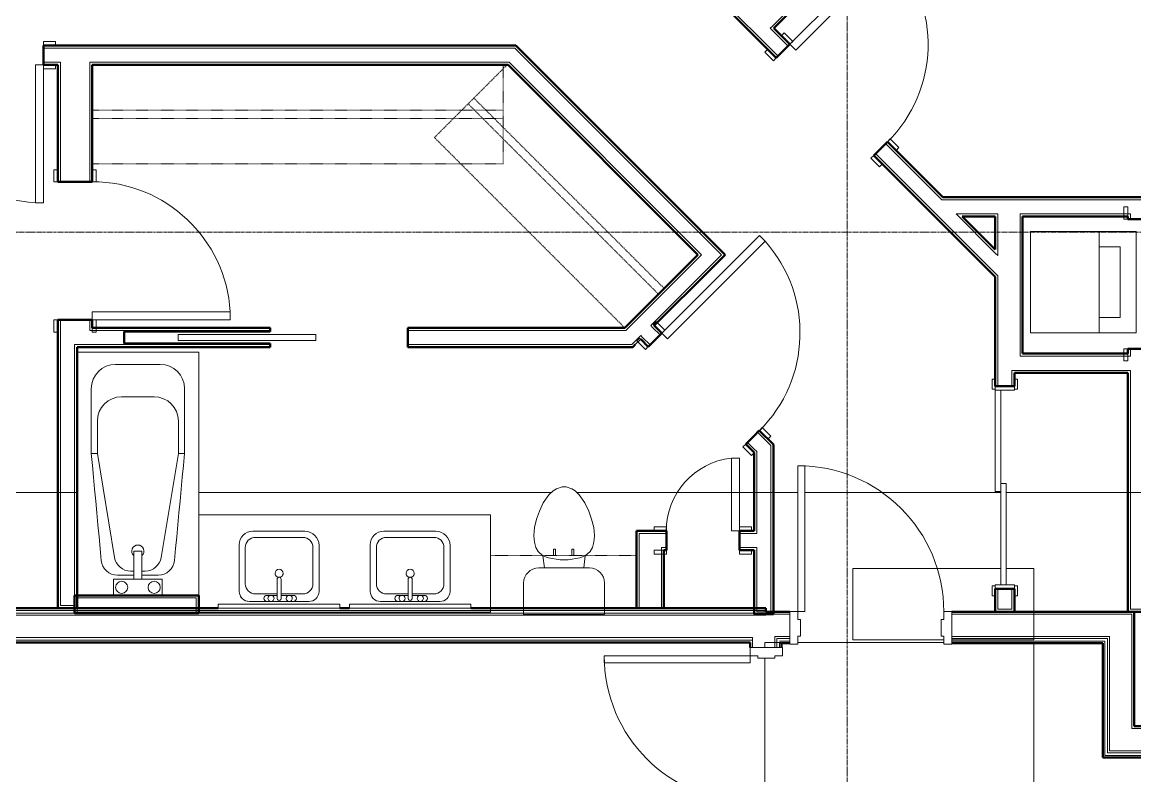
# Model space of a CAD drawing. Header units: inches. Extents: x -4218 to -1830, y 9767 to 12426.
# Drawn here: x -3684.8 to -3410.4, y 11713.1 to 11898.9 of the extents above; entities that cross this region are included whole.
import ezdxf

# ---------------------------------------------------------------- set-up
doc = ezdxf.new("R2010")
doc.units = ezdxf.units.IN
doc.header["$MEASUREMENT"] = 0
doc.linetypes.add('Dash', pattern=[0.25, 0.125, -0.125])
doc.linetypes.add('Grid Line 1_2_', pattern=[0.875, 0.5, -0.125, 0.125, -0.125])
for name, color, linetype, lineweight in [('0-1', 7, 'Continuous', 5), ('0-2', 252, 'Continuous', 9), ('0-3', 10, 'Continuous', 9), ('A-DOOR-1', 10, 'Continuous', 9), ('A-DOOR-2', 50, 'Continuous', 20), ('A-DOOR-FRAM-1', 50, 'Continuous', 20), ('A-FLOR-2', 252, 'Continuous', 9), ('A-FLOR-3', 10, 'Continuous', 9), ('A-FLOR-4', 192, 'Continuous', 9), ('A-WALL-1', 7, 'Continuous', 50), ('A-WALL-2', 250, 'Continuous', 13), ('I-WALL-1', 7, 'Continuous', 50), ('P-SANR-FIXT-1', 10, 'Continuous', 9), ('P-SANR-FIXT-2', 253, 'Continuous', 9), ('P-SANR-FIXT-3', 252, 'Continuous', 9), ('Q-CASE-1', 253, 'Continuous', 9), ('Q-CASE-2', 252, 'Continuous', 9), ('Q-CASE-3', 10, 'Continuous', 9), ('Q-CASE-4', 10, 'Dash', 9), ('Q-CASE-5', 254, 'Continuous', 9), ('Q-CASE-HDLN-1', 10, 'Dash', 9), ('S-GRID-1', 1, 'Grid Line 1_2_', 9)]:
    doc.layers.add(name, color=color, linetype=linetype, lineweight=lineweight)

# ---------------------------------------------------------------- blocks, each defined once
blk = doc.blocks.new('SWING - SINGLE - FLUSH - 2-10 x 6-8 - PASSAGE-3199422-BACKGROUND - 2ND FLOOR')
at = {"layer": 'A-DOOR-1'}
blk.add_arc((17, 4.25), 34.07, 93.3657, 180, dxfattribs=at)
at = {"layer": 'A-DOOR-2'}
for p, q in [((15, 4.25), (15, 38.26)), ((17, 38.26), (15, 38.26)), ((17, 4.25), (17, 38.26)), ((17, 4.25), (15, 4.25))]:
    blk.add_line(p, q, dxfattribs=at)
at = {"layer": 'A-DOOR-FRAM-1'}
for p, q in [((-17, 5.25), (-20, 5.25)), ((-20, 5.25), (-20, 4.25)), ((-20, 4.25), (-17, 4.25)), ((-17, 4.25), (-17, 5.25)), ((20, 5.25), (17, 5.25)), ((17, 5.25), (17, 4.25)), ((17, 4.25), (20, 4.25)), ((20, 4.25), (20, 5.25)), ((-17, -4.25), (-20, -4.25)), ((-20, -4.25), (-20, -5.25)), ((-20, -5.25), (-17, -5.25)), ((-17, -5.25), (-17, -4.25)), ((20, -4.25), (17, -4.25)), ((17, -4.25), (17, -5.25)), ((17, -5.25), (20, -5.25)), ((20, -5.25), (20, -4.25))]:
    blk.add_line(p, q, dxfattribs=at)
blk = doc.blocks.new('POCKET - FLUSH - 2-10 x 6-8-2882530-BACKGROUND - 2ND FLOOR')
at = {"layer": 'A-DOOR-2'}
for p, q in [((-39.67, -0.75), (-39.67, 0.75)), ((-39.67, 0.75), (-5.67, 0.75)), ((-5.67, 0.75), (-5.67, -0.75)), ((-5.67, -0.75), (-39.67, -0.75))]:
    blk.add_line(p, q, dxfattribs=at)
blk = doc.blocks.new('OD_CW_Closet - OD_CW_Closet-3110467-BACKGROUND - 2ND FLOOR')
at = {"layer": 'Q-CASE-HDLN-1'}
for p, q in [((0.74, -24), (0.74, 1.51)), ((0.74, 1.51), (67.13, 1.51)), ((67.13, 1.51), (67.13, -24)), ((0.74, -10.24), (67.13, -10.24)), ((0.74, -12.24), (67.13, -12.24)), ((67.13, -24), (0.74, -24))]:
    blk.add_line(p, q, dxfattribs=at)
blk = doc.blocks.new('OD_CW_Closet - OD_CW_Closet-3109491-BACKGROUND - 2ND FLOOR')
at = {"layer": 'Q-CASE-HDLN-1'}
for p, q in [((0.74, -24), (0.74, 0.45)), ((0.74, 0.45), (102.1, 0.45)), ((102.1, 0.45), (102.1, -24)), ((0.74, -10.78), (102.1, -10.78)), ((0.74, -12.78), (102.1, -12.78)), ((102.1, -24), (0.74, -24))]:
    blk.add_line(p, q, dxfattribs=at)
blk = doc.blocks.new('Stacked Washer and Dryer - 26_x25_ - Private-1372850-BACKGROUND - 2ND FLOOR')
at = {"layer": 'P-SANR-FIXT-1'}
for p, q in [((0, 12.5), (26, 12.5)), ((0, 12.5), (0, -12.5)), ((16.90625, -12.5), (16.90625, 12.5)), ((26, 12.5), (26, -12.5)), ((22.09375, 8.75), (16.90625, 8.75)), ((22.09375, -8.75), (22.09375, 8.75)), ((16.90625, -8.75), (22.09375, -8.75)), ((26, -12.5), (0, -12.5))]:
    blk.add_line(p, q, dxfattribs=at)
blk = doc.blocks.new('SWING - SINGLE - FLUSH - 2-10 x 6-8 - PRIVACY-3199405-BACKGROUND - 2ND FLOOR')
at = {"layer": 'A-DOOR-1'}
blk.add_arc((17, -2.38), 34.07, 180, 266.6343, dxfattribs=at)
at = {"layer": 'A-DOOR-2'}
for p, q in [((15, -2.38), (15, -36.38)), ((17, -2.38), (15, -2.38)), ((17, -2.38), (17, -36.38)), ((17, -36.38), (15, -36.38))]:
    blk.add_line(p, q, dxfattribs=at)
at = {"layer": 'A-DOOR-FRAM-1'}
for p, q in [((-20, 2.37), (-20, 3.37)), ((-20, 3.37), (-17, 3.37)), ((-17, 3.37), (-17, 2.37)), ((17, 2.37), (17, 3.37)), ((17, 3.37), (20, 3.37)), ((20, 3.37), (20, 2.37)), ((-17, 2.37), (-20, 2.37)), ((20, 2.37), (17, 2.37)), ((-20, -2.38), (-17, -2.38)), ((-20, -3.38), (-20, -2.38)), ((-17, -2.38), (-17, -3.38)), ((17, -2.38), (20, -2.38)), ((17, -3.38), (17, -2.38)), ((20, -2.38), (20, -3.38)), ((-17, -3.38), (-20, -3.38)), ((20, -3.38), (17, -3.38))]:
    blk.add_line(p, q, dxfattribs=at)
blk = doc.blocks.new('SLIDING - FLUSH - 4-0 x 6-8-3203583-BACKGROUND - 2ND FLOOR')
at = {"layer": 'A-DOOR-1'}
for p, q in [((-26.75, 3.25), (-24.25, 3.25)), ((-26.75, 2.5), (-26.75, 3.25)), ((-24.25, 3.25), (-24.25, 2.5)), ((24.25, 3.25), (26.75, 3.25)), ((24.25, 2.5), (24.25, 3.25)), ((26.75, 3.25), (26.75, 2.5)), ((-24.25, 2.5), (-26.75, 2.5)), ((26.75, 2.5), (24.25, 2.5)), ((-26.75, -2.25), (-24.25, -2.25)), ((-26.75, -3), (-26.75, -2.25)), ((-24.25, -2.25), (-24.25, -3)), ((24.25, -2.25), (26.75, -2.25)), ((24.25, -3), (24.25, -2.25)), ((26.75, -2.25), (26.75, -3)), ((-24.25, -3), (-26.75, -3)), ((26.75, -3), (24.25, -3))]:
    blk.add_line(p, q, dxfattribs=at)
at = {"layer": 'A-DOOR-2'}
for p, q in [((-1, -0.88), (-1, 0.5)), ((-1, 0.5), (24, 0.5)), ((24, 0.5), (24, -0.88)), ((-24, -2.25), (-24, -0.88)), ((-24, -0.88), (1, -0.88)), ((1, -2.25), (-24, -2.25)), ((24, -0.88), (-1, -0.88)), ((1, -0.88), (1, -2.25))]:
    blk.add_line(p, q, dxfattribs=at)
at = {"layer": 'A-DOOR-FRAM-1'}
for p, q in [((-25, -2.25), (-25, 2.5)), ((-25, 2.5), (-24, 2.5)), ((-24, 2.5), (-24, -2.25)), ((24, 2.5), (25, 2.5)), ((24, -2.25), (24, 2.5)), ((25, 2.5), (25, -2.25)), ((-24, -2.25), (-25, -2.25)), ((25, -2.25), (24, -2.25))]:
    blk.add_line(p, q, dxfattribs=at)
blk = doc.blocks.new('SWING - SINGLE - FLUSH - 2-8 x 6-8 - PASSAGE-3199418-BACKGROUND - 2ND FLOOR')
at = {"layer": 'A-DOOR-1'}
blk.add_arc((16, -2.38), 32.07, 180, 266.4241, dxfattribs=at)
at = {"layer": 'A-DOOR-2'}
for p, q in [((14, -2.38), (14, -34.38)), ((16, -2.38), (14, -2.38)), ((16, -2.38), (16, -34.38)), ((16, -34.38), (14, -34.38))]:
    blk.add_line(p, q, dxfattribs=at)
at = {"layer": 'A-DOOR-FRAM-1'}
for p, q in [((-19, 2.37), (-19, 3.37)), ((-19, 3.37), (-16, 3.37)), ((-16, 3.37), (-16, 2.37)), ((16, 2.37), (16, 3.37)), ((16, 3.37), (19, 3.37)), ((19, 3.37), (19, 2.37)), ((-16, 2.37), (-19, 2.37)), ((19, 2.37), (16, 2.37)), ((-19, -2.38), (-16, -2.38)), ((-19, -3.38), (-19, -2.38)), ((-16, -2.38), (-16, -3.38)), ((16, -2.38), (19, -2.38)), ((16, -3.38), (16, -2.38)), ((19, -2.38), (19, -3.38)), ((-16, -3.38), (-19, -3.38)), ((19, -3.38), (16, -3.38))]:
    blk.add_line(p, q, dxfattribs=at)
blk = doc.blocks.new('Bath Tub - Maestro - 60_x30_-V2-BACKGROUND - 2ND FLOOR')
at = {"layer": 'P-SANR-FIXT-1'}
for p, q in [((60, -30), (60, 0)), ((35, -5), (9.35, -9.26)), ((35, -3.5), (51, -3.5)), ((35, -5), (35, -3.5)), ((43, -5), (35, -5)), ((4, -9), (0, -9)), ((4, -14), (4, -9)), ((5, -14), (5, -9.96)), ((57, -9.5), (57, -20.5)), ((6, -13.2), (6, -14)), ((49, -19), (49, -11)), ((4, -16), (4, -14)), ((4, -14), (10.94, -14)), ((4, -21), (4, -16)), ((10.94, -16), (4, -16)), ((5, -20.04), (5, -16)), ((6, -16), (6, -16.8)), ((10.94, -16), (10.94, -14)), ((0, -21), (4, -21)), ((9.35, -20.74), (35, -25)), ((35, -25), (35, -26.5)), ((35, -25), (43, -25)), ((51, -26.5), (35, -26.5)), ((19.88, -30), (60, -30))]:
    blk.add_line(p, q, dxfattribs=at)
at = {"layer": 'P-SANR-FIXT-1', "flags": 128}
for points in [[(8.63, -5.97), (11.56, -5.7), (14.49, -5.42), (17.42, -5.15), (20.35, -4.87), (23.28, -4.6), (26.21, -4.32), (29.14, -4.05), (32.07, -3.77), (35, -3.5)], [(35, -26.5), (32.07, -26.23), (29.14, -25.95), (26.21, -25.68), (23.28, -25.4), (20.35, -25.13), (17.42, -24.85), (14.49, -24.58), (11.56, -24.3), (8.63, -24.03)]]:
    blk.add_lwpolyline(points, dxfattribs=at)
at = {"layer": 'P-SANR-FIXT-1'}
for centre, radius, start, end in [((43, -11), 6, 360, 90), ((51, -9.5), 6, 0, 90), ((9, -9.96), 4, 95.3558, 180), ((2, -11), 1.5, 0, 180), ((10, -13.2), 4, 99.4223, 180), ((2, -11), 1.5, 180, 360), ((10.94, -15), 1.5, 0, 137.9289), ((10.94, -15), 1.5, 222.0711, 360), ((2, -19), 1.5, 0, 180), ((2, -19), 1.5, 180, 360), ((10, -16.8), 4, 180, 260.5777), ((43, -19), 6, 270, 0), ((9, -20.04), 4, 180, 264.6442), ((51, -20.5), 6, 270, 0)]:
    blk.add_arc(centre, radius, start, end, dxfattribs=at)
at = {"layer": 'P-SANR-FIXT-2'}
blk.add_line((0, -9), (0, -21), dxfattribs=at)
at = {"layer": 'P-SANR-FIXT-3'}
for p, q in [((60, 0), (0, 0)), ((0, 0), (0, -9)), ((0, -9), (0, -21)), ((0, -21), (0, -30))]:
    blk.add_line(p, q, dxfattribs=at)
blk = doc.blocks.new('Toilet-Domestic-3D - Toilet-Domestic-3D-V146-BACKGROUND - 2ND FLOOR')
at = {"layer": 'P-SANR-FIXT-1'}
for p, q in [((-9.98, 11.75), (-9.98, 17.93)), ((9.98, 17.93), (9.98, 11.75)), ((6.25, 8.02), (-6.25, 8.02)), ((-4.86, 8.02), (-5.21, 5)), ((-3.84, 5.5), (-5.21, 5)), ((-1, 6), (-3.84, 5.5)), ((1, 6), (-1, 6)), ((3.84, 5.5), (1, 6)), ((5.21, 5), (3.84, 5.5)), ((4.86, 8.02), (5.21, 5)), ((-6.97, 3), (-7.24, 2)), ((-6.4, 4), (-6.97, 3)), ((-5.21, 5), (-6.4, 4)), ((6.4, 4), (5.21, 5)), ((6.97, 3), (6.4, 4)), ((7.24, 2), (6.97, 3)), ((-7.41, 1), (-7.5, 0)), ((-7.24, 2), (-7.41, 1)), ((7.41, 1), (7.24, 2)), ((7.5, 0), (7.41, 1)), ((-7.5, 0), (-7.33, -1.99)), ((-7.33, -1.99), (-6.79, -4)), ((6.79, -4), (7.33, -1.99)), ((7.33, -1.99), (7.5, 0)), ((-6.79, -4), (-6.06, -6)), ((6.06, -6), (6.79, -4)), ((-6.06, -6), (-5.13, -8)), ((-5.13, -8), (-3.74, -10)), ((3.74, -10), (5.13, -8)), ((5.13, -8), (6.06, -6)), ((-3.74, -10), (-2.74, -11)), ((2.74, -11), (3.74, -10)), ((-2.74, -11), (-1.87, -11.5)), ((-1.87, -11.5), (-0.5, -12)), ((-0.5, -12), (0.5, -12)), ((0.5, -12), (1.87, -11.5)), ((1.87, -11.5), (2.74, -11))]:
    blk.add_line(p, q, dxfattribs=at)
for centre, start, end in [((-6.25, 11.75), 180, 270), ((6.25, 11.75), 270, 360)]:
    blk.add_arc(centre, 3.73, start, end, dxfattribs=at)
at = {"layer": 'P-SANR-FIXT-3'}
for p, q in [((-9.98, 19.48), (9.98, 19.48)), ((-9.98, 17.93), (-9.98, 19.45)), ((9.98, 19.47), (9.98, 17.93))]:
    blk.add_line(p, q, dxfattribs=at)
blk = doc.blocks.new('Bath Vanity - Bath Vanity 72_-V147-BACKGROUND - 2ND FLOOR')
at = {"layer": 'Q-CASE-1'}
blk.add_line((36.74, -1), (36.74, 0), dxfattribs=at)
at = {"layer": 'Q-CASE-2'}
for p, q in [((36.74, 0), (-35.26, 0)), ((-35.26, 0), (-35.26, -1)), ((36.74, -4.12), (36.74, -1))]:
    blk.add_line(p, q, dxfattribs=at)
at = {"layer": 'Q-CASE-3'}
for p, q in [((-35.26, -1), (-35.26, -24)), ((36.74, -24), (36.74, -4.12)), ((-35.26, -24), (36.74, -24))]:
    blk.add_line(p, q, dxfattribs=at)
blk = doc.blocks.new('M_Sink Vanity-Square - 500 x 440mm-1352614-BACKGROUND - 2ND FLOOR')
at = {"layer": 'P-SANR-FIXT-1'}
for p, q in [((7.96, 7.09), (-6.72, 7.09)), ((7.96, 7.09), (-6.72, 7.09)), ((3.62, 7.09), (-2.88, 7.09)), ((-2.88, 5.59), (0.12, 5.59)), ((0.12, 6.33), (0.12, 1.59)), ((1.12, 6.33), (1.12, 1.59)), ((1.12, 5.59), (3.62, 5.59)), ((-9.22, 4.59), (-9.22, -6.73)), ((-9.22, 4.59), (-9.22, -6.73)), ((0.12, 5.22), (-5.22, 5.22)), ((6.46, 5.22), (1.12, 5.22)), ((10.46, -6.91), (10.46, 4.59)), ((10.46, -6.91), (10.46, 4.59)), ((-7.72, 2.72), (-7.72, -6.23)), ((8.96, -6.23), (8.96, 2.72)), ((-5.72, -10.23), (7.14, -10.23)), ((-5.72, -10.23), (7.14, -10.23)), ((-5.22, -8.73), (6.46, -8.73))]:
    blk.add_line(p, q, dxfattribs=at)
for centre, radius, start, end in [((-6.72, 4.59), 2.5, 90, 180), ((-6.72, 4.59), 2.5, 90, 180), ((-2.88, 6.34), 0.75, 90, 270), ((-1.88, 6.34), 0.75, 360, 180), ((-1.88, 6.34), 0.75, 180, 0), ((0.62, 6.33), 0.5, 360, 180), ((2.62, 6.34), 0.75, 360, 180), ((2.62, 6.34), 0.75, 180, 360), ((3.62, 6.34), 0.75, 270, 90), ((7.96, 4.59), 2.5, 0, 90), ((7.96, 4.59), 2.5, 360, 90), ((-5.22, 2.72), 2.5, 90, 180), ((6.46, 2.72), 2.5, 0, 90), ((0.62, 0.13), 1, 360, 180), ((0.62, 0.13), 1, 180, 0), ((0.62, 1.59), 0.5, 180, 0), ((-5.72, -6.73), 3.5, 180, 270), ((-5.72, -6.73), 3.5, 180, 270), ((-5.22, -6.23), 2.5, 180, 270), ((6.46, -6.23), 2.5, 270, 0), ((7.14, -6.91), 3.32, 270, 360), ((7.14, -6.91), 3.32, 270, 0)]:
    blk.add_arc(centre, radius, start, end, dxfattribs=at)
blk = doc.blocks.new('300 Series Wall Hung Cabinet_326 - 36_-2909952-BACKGROUND - 2ND FLOOR')
at = {"layer": 'Q-CASE-3'}
for p, q in [((-2.5, -13.19), (-2.01, -13.19)), ((-2.5, -13.19), (-2.5, -14.69)), ((-2.01, -14.69), (-2.01, -13.19)), ((2, -13.19), (2.49, -13.19)), ((2, -13.19), (2, -14.69)), ((2.49, -14.69), (2.49, -13.19)), ((-2.5, -14.69), (-2.01, -14.69)), ((2, -14.69), (2.49, -14.69))]:
    blk.add_line(p, q, dxfattribs=at)
at = {"layer": 'Q-CASE-4'}
for p, q in [((18, -0.19), (-18, -0.19)), ((-18, -0.19), (-18, -13.19)), ((18, -13.19), (18, -0.19)), ((-18, -13.19), (18, -13.19))]:
    blk.add_line(p, q, dxfattribs=at)
blk = doc.blocks.new('BATHROOM MIRROR - BATHROOM MIRROR 30_-3124767-BACKGROUND - 2ND FLOOR')
at = {"layer": 'Q-CASE-3'}
for p, q in [((15.74, 24), (-14.26, 24)), ((-14.26, 23), (-14.26, 24)), ((-14.26, 23), (15.74, 23)), ((15.74, 24), (15.74, 23))]:
    blk.add_line(p, q, dxfattribs=at)
at = {"layer": 'Q-CASE-5'}
blk.add_line((12.74, 24), (-11.26, 24), dxfattribs=at)
blk = doc.blocks.new('SWING - SINGLE - FLUSH - 1-6 X 6-8 PASSAGE-3199417-BACKGROUND - 2ND FLOOR')
at = {"layer": 'A-DOOR-1'}
blk.add_arc((9, 2.37), 18.07, 96.3558, 180, dxfattribs=at)
at = {"layer": 'A-DOOR-2'}
for p, q in [((7, 2.37), (7, 20.33)), ((9, 20.33), (7, 20.33)), ((9, 2.37), (9, 20.33)), ((9, 2.37), (7, 2.37))]:
    blk.add_line(p, q, dxfattribs=at)
at = {"layer": 'A-DOOR-FRAM-1'}
for p, q in [((-9, 3.37), (-12, 3.37)), ((-12, 3.37), (-12, 2.37)), ((-9, 2.37), (-9, 3.37)), ((12, 3.37), (9, 3.37)), ((9, 3.37), (9, 2.37)), ((12, 2.37), (12, 3.37)), ((-12, 2.37), (-9, 2.37)), ((9, 2.37), (12, 2.37)), ((-9, -2.38), (-12, -2.38)), ((-12, -2.38), (-12, -3.38)), ((-9, -3.38), (-9, -2.38)), ((12, -2.38), (9, -2.38)), ((9, -2.38), (9, -3.38)), ((12, -3.38), (12, -2.38)), ((-12, -3.38), (-9, -3.38)), ((9, -3.38), (12, -3.38))]:
    blk.add_line(p, q, dxfattribs=at)
blk = doc.blocks.new('CTR - 1st Phase - Unit Layouts_rvt-1-BACKGROUND - 2ND FLOOR')
at = {"layer": 'A-WALL-1'}
for p, q in [((-3499.45, 11897.48), (-3485.29, 11911.64)), ((-3518.75, 11910.07), (-3498.83, 11890.15)), ((-3495.47, 11893.5), (-3499.45, 11897.48)), ((-3676.05, 11893.19), (-3679.58, 11893.19)), ((-3679.58, 11893.19), (-3679.58, 11888.44)), ((-3569.75, 11893.19), (-3667.55, 11893.19)), ((-3563.92, 11893.19), (-3569.75, 11893.19)), ((-3563.04, 11893.19), (-3563.92, 11893.19)), ((-3511.45, 11841.6), (-3563.04, 11893.19)), ((-3498.83, 11890.15), (-3495.47, 11893.5)), ((-3679.58, 11888.44), (-3676.05, 11888.44)), ((-3667.55, 11888.44), (-3565, 11888.44)), ((-3565, 11888.44), (-3518.17, 11841.6)), ((-3471.43, 11869.46), (-3474.79, 11866.1)), ((-3457.75, 11855.79), (-3471.43, 11869.46)), ((-3474.79, 11866.1), (-3444.85, 11836.17)), ((-3403.72, 11855.79), (-3457.75, 11855.79)), ((-3453, 11851.04), (-3444.85, 11851.04)), ((-3444.85, 11842.88), (-3453, 11851.04)), ((-3444.85, 11851.04), (-3444.85, 11842.88)), ((-3438.1, 11851.04), (-3412.1, 11851.04)), ((-3438.1, 11817.2), (-3438.1, 11851.04)), ((-3412.1, 11851.04), (-3412.1, 11850.41)), ((-3412.1, 11850.41), (-3407.35, 11850.41)), ((-3518.17, 11841.6), (-3536.21, 11823.56)), ((-3514.81, 11838.24), (-3511.89, 11841.16)), ((-3511.89, 11841.16), (-3511.45, 11841.6)), ((-3528.92, 11824.14), (-3514.81, 11838.24)), ((-3444.85, 11836.17), (-3444.85, 11817.2)), ((-3527.06, 11822.28), (-3528.92, 11824.14)), ((-3676.05, 11821.19), (-3676.05, 11754.44)), ((-3623.7, 11823.56), (-3667.55, 11823.56)), ((-3659.7, 11819.69), (-3659.7, 11822.69)), ((-3659.7, 11822.69), (-3623.7, 11822.69)), ((-3623.7, 11822.69), (-3623.7, 11823.56)), ((-3536.21, 11823.56), (-3589.7, 11823.56)), ((-3589.7, 11823.56), (-3589.7, 11818.81)), ((-3530.42, 11818.92), (-3527.06, 11822.28)), ((-3671.3, 11754.44), (-3671.3, 11818.81)), ((-3671.3, 11818.81), (-3623.7, 11818.81)), ((-3623.7, 11819.69), (-3659.7, 11819.69)), ((-3623.7, 11818.81), (-3623.7, 11819.69)), ((-3589.7, 11818.81), (-3534.24, 11818.81)), ((-3534.24, 11818.81), (-3533.61, 11819.44)), ((-3532.28, 11820.78), (-3530.42, 11818.92)), ((-3412.1, 11818.41), (-3412.1, 11817.2)), ((-3407.35, 11818.41), (-3412.1, 11818.41)), ((-3444.85, 11817.2), (-3444.85, 11813.08)), ((-3412.1, 11817.2), (-3438.1, 11817.2)), ((-3444.85, 11813.08), (-3444.85, 11812.45)), ((-3444.85, 11812.45), (-3444.85, 11809.19)), ((-3440.1, 11812.45), (-3412.1, 11812.45)), ((-3440.1, 11809.19), (-3440.1, 11812.45)), ((-3412.1, 11812.45), (-3412.1, 11753.56)), ((-3444.85, 11809.19), (-3440.1, 11809.19)), ((-3504.3, 11796.96), (-3506.38, 11794.88)), ((-3503.02, 11798.24), (-3504.3, 11796.96)), ((-3499.55, 11794.77), (-3503.02, 11798.24)), ((-3506.38, 11794.88), (-3504.3, 11792.8)), ((-3499.55, 11752.94), (-3499.55, 11794.77)), ((-3504.3, 11792.8), (-3504.3, 11773.47)), ((-3532.67, 11773.47), (-3533.3, 11773.47)), ((-3533.3, 11773.47), (-3533.3, 11754.44)), ((-3526.55, 11773.47), (-3532.67, 11773.47)), ((-3525.92, 11773.47), (-3526.55, 11773.47)), ((-3525.92, 11768.72), (-3525.92, 11773.47)), ((-3504.3, 11773.47), (-3507.92, 11773.47)), ((-3507.92, 11773.47), (-3507.92, 11768.72)), ((-3526.55, 11754.44), (-3526.55, 11768.72)), ((-3526.55, 11768.72), (-3525.92, 11768.72)), ((-3507.92, 11768.72), (-3504.3, 11768.72)), ((-3504.3, 11768.72), (-3504.3, 11752.94)), ((-3444.85, 11759.19), (-3444.85, 11753.56)), ((-3440.1, 11759.19), (-3444.85, 11759.19)), ((-3440.1, 11753.56), (-3440.1, 11759.19)), ((-3641.3, 11757.56), (-3671.92, 11757.56)), ((-3671.92, 11757.56), (-3671.92, 11756.94)), ((-3671.92, 11756.94), (-3671.92, 11753.44)), ((-3641.3, 11756.94), (-3641.3, 11757.56)), ((-3641.3, 11753.44), (-3641.3, 11756.94)), ((-3676.05, 11754.44), (-3675.42, 11754.44)), ((-3675.42, 11754.44), (-3671.92, 11754.44)), ((-3671.92, 11754.44), (-3671.3, 11754.44)), ((-3671.92, 11753.44), (-3671.92, 11753.19)), ((-3671.92, 11753.19), (-3641.3, 11753.19)), ((-3641.3, 11753.19), (-3641.3, 11753.44)), ((-3533.3, 11754.44), (-3526.55, 11754.44)), ((-3504.3, 11752.94), (-3503.67, 11752.94)), ((-3503.67, 11752.94), (-3500.17, 11752.94)), ((-3500.17, 11752.94), (-3499.55, 11752.94)), ((-3444.85, 11753.56), (-3444.22, 11753.56)), ((-3444.22, 11753.56), (-3440.72, 11753.56)), ((-3440.72, 11753.56), (-3440.1, 11753.56)), ((-3412.1, 11753.56), (-3411.47, 11753.56)), ((-3411.47, 11753.56), (-3407.97, 11753.56))]:
    blk.add_line(p, q, dxfattribs=at)
at = {"layer": 'A-WALL-2'}
for p, q in [((-3499.89, 11897.92), (-3485.29, 11912.52)), ((-3498.39, 11890.59), (-3518.75, 11910.95)), ((-3499.89, 11897.92), (-3500.33, 11897.48)), ((-3495.91, 11893.06), (-3500.33, 11897.48)), ((-3679.58, 11892.56), (-3676.05, 11892.56)), ((-3676.05, 11892.56), (-3675.42, 11892.56)), ((-3675.42, 11892.56), (-3668.17, 11892.56)), ((-3668.17, 11892.56), (-3667.55, 11892.56)), ((-3569.13, 11892.56), (-3667.55, 11892.56)), ((-3569.13, 11892.56), (-3568.24, 11892.56)), ((-3568.24, 11892.56), (-3563.29, 11892.56)), ((-3563.29, 11892.56), (-3512.33, 11841.6)), ((-3679.58, 11889.06), (-3676.05, 11889.06)), ((-3676.05, 11889.06), (-3675.42, 11889.06)), ((-3675.42, 11889.06), (-3675.42, 11859.54)), ((-3668.17, 11889.06), (-3667.55, 11889.06)), ((-3668.17, 11889.06), (-3668.17, 11859.54)), ((-3565.63, 11889.06), (-3667.55, 11889.06)), ((-3565.63, 11889.06), (-3564.74, 11889.06)), ((-3564.74, 11889.06), (-3517.28, 11841.6)), ((-3458.01, 11855.16), (-3471.87, 11869.02)), ((-3444.85, 11837.05), (-3474.34, 11866.55)), ((-3457.13, 11855.16), (-3458.01, 11855.16)), ((-3457.13, 11855.16), (-3403.72, 11855.16)), ((-3453.63, 11851.66), (-3454.51, 11851.66)), ((-3444.85, 11842), (-3454.51, 11851.66)), ((-3453.63, 11851.66), (-3444.22, 11851.66)), ((-3444.22, 11851.04), (-3444.22, 11851.66)), ((-3438.72, 11851.66), (-3411.47, 11851.66)), ((-3438.72, 11851.04), (-3438.72, 11851.66)), ((-3411.47, 11851.04), (-3411.47, 11851.66)), ((-3444.22, 11851.04), (-3444.22, 11841.38)), ((-3438.72, 11851.04), (-3438.72, 11817.2)), ((-3411.47, 11850.41), (-3411.47, 11851.04)), ((-3535.32, 11823.56), (-3517.73, 11841.16)), ((-3517.28, 11841.6), (-3517.73, 11841.16)), ((-3512.33, 11841.6), (-3514.81, 11839.13)), ((-3444.85, 11842), (-3444.22, 11841.38)), ((-3529.8, 11824.14), (-3515.25, 11838.69)), ((-3514.81, 11839.13), (-3515.25, 11838.69)), ((-3444.85, 11837.05), (-3444.22, 11836.43)), ((-3444.22, 11836.43), (-3444.22, 11817.2)), ((-3675.42, 11825.54), (-3675.42, 11821.19)), ((-3668.17, 11825.54), (-3668.17, 11822.94)), ((-3529.36, 11823.69), (-3529.8, 11824.14)), ((-3675.42, 11821.19), (-3675.42, 11755.06)), ((-3668.17, 11822.94), (-3667.55, 11822.94)), ((-3667.55, 11822.94), (-3623.7, 11822.94)), ((-3589.7, 11822.94), (-3535.95, 11822.94)), ((-3535.32, 11823.56), (-3535.95, 11822.94)), ((-3532.28, 11821.66), (-3534.5, 11819.44)), ((-3531.83, 11821.22), (-3532.28, 11821.66)), ((-3531.83, 11821.22), (-3529.98, 11819.36)), ((-3529.36, 11823.69), (-3527.5, 11821.84)), ((-3671.92, 11819.44), (-3671.92, 11755.06)), ((-3671.92, 11819.44), (-3671.3, 11819.44)), ((-3671.3, 11819.44), (-3623.7, 11819.44)), ((-3589.7, 11819.44), (-3534.5, 11819.44)), ((-3533.61, 11819.44), (-3532.28, 11820.78)), ((-3411.47, 11816.58), (-3411.47, 11818.41)), ((-3444.22, 11816.58), (-3444.22, 11817.2)), ((-3444.22, 11813.08), (-3444.22, 11816.58)), ((-3438.72, 11816.58), (-3438.72, 11817.2)), ((-3438.72, 11816.58), (-3412.1, 11816.58)), ((-3411.47, 11816.58), (-3412.1, 11816.58)), ((-3444.22, 11812.45), (-3444.22, 11813.08)), ((-3440.72, 11813.08), (-3412.1, 11813.08)), ((-3440.72, 11812.45), (-3440.72, 11813.08)), ((-3411.47, 11813.08), (-3412.1, 11813.08)), ((-3411.47, 11754.19), (-3411.47, 11813.08)), ((-3444.22, 11809.19), (-3444.22, 11812.45)), ((-3440.72, 11809.19), (-3440.72, 11812.45)), ((-3503.46, 11797.8), (-3500.17, 11794.51)), ((-3505.94, 11795.32), (-3504.3, 11793.68)), ((-3504.3, 11793.68), (-3503.67, 11793.06)), ((-3500.17, 11794.51), (-3500.17, 11753.56)), ((-3503.67, 11793.06), (-3503.67, 11772.85)), ((-3532.67, 11772.85), (-3532.67, 11754.44)), ((-3532.67, 11772.85), (-3527.17, 11772.85)), ((-3527.17, 11772.85), (-3526.55, 11772.85)), ((-3525.92, 11772.85), (-3526.55, 11772.85)), ((-3504.3, 11772.85), (-3507.92, 11772.85)), ((-3504.3, 11772.85), (-3503.67, 11772.85)), ((-3527.17, 11769.35), (-3527.17, 11754.44)), ((-3527.17, 11769.35), (-3526.55, 11769.35)), ((-3525.92, 11769.35), (-3526.55, 11769.35)), ((-3504.3, 11769.35), (-3507.92, 11769.35)), ((-3504.3, 11769.35), (-3503.67, 11769.35)), ((-3503.67, 11769.35), (-3503.67, 11753.56)), ((-3444.22, 11754.19), (-3444.22, 11759.19)), ((-3440.72, 11754.19), (-3440.72, 11759.19)), ((-3671.3, 11756.94), (-3671.3, 11753.44)), ((-3671.3, 11756.94), (-3641.92, 11756.94)), ((-3641.92, 11753.44), (-3641.92, 11756.94)), ((-3675.42, 11755.06), (-3671.92, 11755.06)), ((-3671.3, 11753.44), (-3671.92, 11753.44)), ((-3671.92, 11753.44), (-3671.3, 11753.44)), ((-3671.3, 11753.44), (-3641.92, 11753.44)), ((-3641.3, 11753.44), (-3641.92, 11753.44)), ((-3641.92, 11753.44), (-3641.3, 11753.44)), ((-3503.67, 11753.56), (-3500.17, 11753.56)), ((-3444.22, 11754.19), (-3440.72, 11754.19)), ((-3411.47, 11754.19), (-3407.97, 11754.19))]:
    blk.add_line(p, q, dxfattribs=at)
at = {"layer": 'I-WALL-1'}
for p, q in [((-3675.42, 11893.19), (-3676.05, 11893.19)), ((-3667.55, 11893.19), (-3675.42, 11893.19)), ((-3676.05, 11888.44), (-3676.05, 11859.54)), ((-3667.55, 11859.54), (-3667.55, 11888.44)), ((-3676.05, 11859.54), (-3667.55, 11859.54)), ((-3667.55, 11825.54), (-3676.05, 11825.54)), ((-3676.05, 11825.54), (-3676.05, 11821.19)), ((-3667.55, 11823.56), (-3667.55, 11825.54))]:
    blk.add_line(p, q, dxfattribs=at)
at = {"layer": '0-2'}
for name, p, rotation in [('SWING - SINGLE - FLUSH - 2-10 x 6-8 - PRIVACY-3199405-BACKGROUND - 2ND FLOOR', (-3485.13, 11879.8), 134.9999999999904), ('OD_CW_Closet - OD_CW_Closet-3109491-BACKGROUND - 2ND FLOOR', (-3565.44, 11864.44), 180), ('OD_CW_Closet - OD_CW_Closet-3110467-BACKGROUND - 2ND FLOOR', (-3534.62, 11824.11), 134.9999999999889), ('SWING - SINGLE - FLUSH - 2-10 x 6-8 - PASSAGE-3199422-BACKGROUND - 2ND FLOOR', (-3671.8, 11842.54), 269.9999999999923), ('SWING - SINGLE - FLUSH - 2-8 x 6-8 - PASSAGE-3199418-BACKGROUND - 2ND FLOOR', (-3409.72, 11834.41), 89.99999999999615), ('SWING - SINGLE - FLUSH - 2-10 x 6-8 - PRIVACY-3199405-BACKGROUND - 2ND FLOOR', (-3516.72, 11808.58), 134.9999999999929), ('Bath Tub - Maestro - 60_x30_-V2-BACKGROUND - 2ND FLOOR', (-3671.3, 11757.56), 89.99999999999191), ('SLIDING - FLUSH - 4-0 x 6-8-3203583-BACKGROUND - 2ND FLOOR', (-3442.6, 11784.19), 269.9999999999993), ('Toilet-Domestic-3D - Toilet-Domestic-3D-V146-BACKGROUND - 2ND FLOOR', (-3551.17, 11772.37), 180), ('Bath Vanity - Bath Vanity 72_-V147-BACKGROUND - 2ND FLOOR', (-3604.56, 11753.44), 180), ('M_Sink Vanity-Square - 500 x 440mm-1352614-BACKGROUND - 2ND FLOOR', (-3620.84, 11763.16), 180), ('M_Sink Vanity-Square - 500 x 440mm-1352614-BACKGROUND - 2ND FLOOR', (-3588.52, 11763.16), 180), ('300 Series Wall Hung Cabinet_326 - 36_-2909952-BACKGROUND - 2ND FLOOR', (-3551.3, 11754.25), 180), ('BATHROOM MIRROR - BATHROOM MIRROR 30_-3124767-BACKGROUND - 2ND FLOOR', (-3620.73, 11778.44), 180), ('BATHROOM MIRROR - BATHROOM MIRROR 30_-3124767-BACKGROUND - 2ND FLOOR', (-3588.4, 11778.44), 180)]:
    blk.add_blockref(name, p, dxfattribs=dict(at, rotation=rotation))
for name, p in [('SWING - SINGLE - FLUSH - 2-10 x 6-8 - PRIVACY-3199405-BACKGROUND - 2ND FLOOR', (-3696.58, 11890.81)), ('Stacked Washer and Dryer - 26_x25_ - Private-1372850-BACKGROUND - 2ND FLOOR', (-3436.1, 11834.83)), ('POCKET - FLUSH - 2-10 x 6-8-2882530-BACKGROUND - 2ND FLOOR', (-3606.7, 11821.19)), ('SWING - SINGLE - FLUSH - 1-6 X 6-8 PASSAGE-3199417-BACKGROUND - 2ND FLOOR', (-3516.92, 11771.1))]:
    blk.add_blockref(name, p, dxfattribs=at)
blk = doc.blocks.new('HOLLOW METAL - UNIT DOOR-2191979-BACKGROUND - 2ND FLOOR')
at = {"layer": 'A-DOOR-1'}
blk.add_arc((18, 4.125), 36, 90, 180, dxfattribs=at)
at = {"layer": 'A-DOOR-2'}
for p, q in [((18, 40.125), (16.25, 40.125)), ((16.25, 40.125), (16.25, 4.125)), ((18, 4.125), (18, 40.125)), ((16.25, 4.125), (18, 4.125))]:
    blk.add_line(p, q, dxfattribs=at)
at = {"layer": 'A-DOOR-FRAM-1'}
for p, q in [((-18, 4.125), (-20, 4.125)), ((-20, 4.125), (-20, -3.875)), ((-18, 2.1875), (-18, 4.125)), ((18, 4.125), (18, 2.1875)), ((20, 4.125), (18, 4.125)), ((20, -3.875), (20, 4.125)), ((-17.375, 2.1875), (-18, 2.1875)), ((-17.375, -1.9375), (-17.375, 2.1875)), ((18, 2.1875), (17.375, 2.1875)), ((17.375, 2.1875), (17.375, -1.9375)), ((-18, -3.875), (-18, -1.9375)), ((-18, -1.9375), (-17.375, -1.9375)), ((17.375, -1.9375), (18, -1.9375)), ((18, -1.9375), (18, -3.875)), ((-20, -3.875), (-18, -3.875)), ((18, -3.875), (20, -3.875))]:
    blk.add_line(p, q, dxfattribs=at)
blk = doc.blocks.new('HOLLOW METAL - UNIT DOOR-2191977-BACKGROUND - 2ND FLOOR')
at = {"layer": 'A-DOOR-1'}
blk.add_arc((18, -4.125), 36, 180, 270, dxfattribs=at)
at = {"layer": 'A-DOOR-2'}
for p, q in [((16.25, -4.125), (18, -4.125)), ((16.25, -40.125), (16.25, -4.125)), ((18, -4.125), (18, -40.125)), ((18, -40.125), (16.25, -40.125))]:
    blk.add_line(p, q, dxfattribs=at)
at = {"layer": 'A-DOOR-FRAM-1'}
for p, q in [((-20, 3.875), (-18, 3.875)), ((-20, -4.125), (-20, 3.875)), ((-18, 3.875), (-18, 1.9375)), ((18, 3.875), (20, 3.875)), ((18, 1.9375), (18, 3.875)), ((20, 3.875), (20, -4.125)), ((-18, 1.9375), (-17.375, 1.9375)), ((-17.375, 1.9375), (-17.375, -2.1875)), ((17.375, 1.9375), (18, 1.9375)), ((17.375, -2.1875), (17.375, 1.9375)), ((-18, -2.1875), (-18, -4.125)), ((-17.375, -2.1875), (-18, -2.1875)), ((18, -2.1875), (17.375, -2.1875)), ((18, -4.125), (18, -2.1875)), ((-18, -4.125), (-20, -4.125)), ((20, -4.125), (18, -4.125))]:
    blk.add_line(p, q, dxfattribs=at)
blk = doc.blocks.new('CTR - 1st Phase - Common Walls_rvt-1-BACKGROUND - 2ND FLOOR')
at = {"layer": 'A-FLOR-2'}
for p, q in [((-3435.32, 11746.6), (-3435.32, 11753.56)), ((-3495.52, 11745.96), (-3501.67, 11745.96)), ((-3501.67, 11745.96), (-3501.67, 11744.69)), ((-3455.52, 11746.59), (-3435.32, 11746.59)), ((-3435.32, 11745.96), (-3455.52, 11745.96)), ((-3435.32, 11745.81), (-3435.32, 11745.96))]:
    blk.add_line(p, q, dxfattribs=at)
at = {"layer": 'A-FLOR-3'}
for p, q in [((-3443.47, 11764.21), (-3479.92, 11764.21)), ((-3479.92, 11764.21), (-3479.92, 11746.59)), ((-3435.32, 11764.21), (-3442.1, 11764.21)), ((-3435.32, 11753.56), (-3435.32, 11764.21)), ((-3457.52, 11745.96), (-3493.52, 11745.96)), ((-3479.92, 11746.59), (-3457.52, 11746.59)), ((-3435.32, 11707.31), (-3435.32, 11745.81)), ((-3501.67, 11742.06), (-3501.67, 11707.31))]:
    blk.add_line(p, q, dxfattribs=at)
at = {"layer": 'A-WALL-2'}
for p, q in [((-3501.42, 11753.81), (-3852.47, 11753.81)), ((-3501.42, 11753.19), (-3852.47, 11753.19)), ((-3501.42, 11752.69), (-3852.47, 11752.69)), ((-3501.42, 11752.94), (-3501.42, 11753.19)), ((-3501.42, 11753.19), (-3501.42, 11752.94)), ((-3501.42, 11752.69), (-3501.42, 11752.94)), ((-3495.52, 11752.94), (-3501.42, 11752.94)), ((-3501.42, 11752.94), (-3501.42, 11752.69)), ((-3418.3, 11752.94), (-3455.52, 11752.94)), ((-3418.3, 11752.94), (-3416.67, 11752.94)), ((-3416.67, 11752.94), (-3411.17, 11752.94)), ((-3411.17, 11752.94), (-3411.17, 11725.36)), ((-3504.67, 11747.19), (-3852.47, 11747.19)), ((-3504.67, 11747.19), (-3504.67, 11746.94)), ((-3504.67, 11746.94), (-3504.67, 11746.56)), ((-3495.52, 11747.44), (-3499.17, 11747.44)), ((-3499.17, 11747.44), (-3499.17, 11747.19)), ((-3499.17, 11747.19), (-3499.17, 11746.94)), ((-3499.17, 11746.94), (-3499.17, 11745.81)), ((-3495.52, 11746.94), (-3498.67, 11746.94)), ((-3498.67, 11746.94), (-3498.67, 11746.56)), ((-3418.3, 11747.44), (-3455.52, 11747.44)), ((-3418.3, 11746.94), (-3455.52, 11746.94)), ((-3418.3, 11747.44), (-3417.17, 11747.44)), ((-3418.3, 11746.94), (-3417.8, 11746.94)), ((-3417.8, 11746.94), (-3417.17, 11746.94)), ((-3417.17, 11747.44), (-3416.67, 11747.44)), ((-3417.17, 11746.94), (-3417.17, 11725.36)), ((-3416.67, 11747.44), (-3416.67, 11725.36)), ((-3504.67, 11746.56), (-3852.47, 11746.56)), ((-3504.67, 11746.56), (-3504.67, 11746.31)), ((-3504.67, 11746.31), (-3504.67, 11745.94)), ((-3504.67, 11745.94), (-3504.67, 11744.69)), ((-3499.17, 11745.81), (-3499.17, 11744.69)), ((-3498.67, 11746.56), (-3498.67, 11746.31)), ((-3498.67, 11746.31), (-3498.67, 11745.81)), ((-3498.67, 11745.81), (-3498.67, 11744.69)), ((-3495.52, 11746.31), (-3498.05, 11746.31)), ((-3498.05, 11745.81), (-3497.55, 11745.81)), ((-3497.55, 11745.81), (-3498.05, 11745.81)), ((-3498.05, 11745.81), (-3498.05, 11744.69)), ((-3418.3, 11746.31), (-3455.52, 11746.31)), ((-3418.3, 11746.31), (-3417.8, 11746.31)), ((-3417.8, 11746.31), (-3417.8, 11725.36)), ((-3417.8, 11718.74), (-3417.8, 11725.36)), ((-3417.17, 11719.24), (-3417.17, 11725.36)), ((-3416.67, 11724.74), (-3416.67, 11725.36)), ((-3411.17, 11724.74), (-3411.17, 11725.36)), ((-3416.67, 11719.24), (-3416.67, 11724.74)), ((-3342.97, 11724.74), (-3411.17, 11724.74)), ((-3417.8, 11718.11), (-3417.8, 11718.74)), ((-3342.97, 11718.11), (-3417.8, 11718.11)), ((-3417.17, 11718.74), (-3417.17, 11719.24)), ((-3342.97, 11718.74), (-3417.17, 11718.74)), ((-3342.97, 11719.24), (-3416.67, 11719.24))]:
    blk.add_line(p, q, dxfattribs=at)
at = {"layer": 'I-WALL-1'}
for p, q in [((-3636.46, 11754.44), (-3852.47, 11754.44)), ((-3604.14, 11754.44), (-3606.46, 11754.44)), ((-3501.42, 11754.44), (-3574.14, 11754.44)), ((-3501.42, 11753.56), (-3501.42, 11754.44)), ((-3495.52, 11753.56), (-3501.42, 11753.56)), ((-3418.3, 11753.56), (-3455.52, 11753.56)), ((-3411.17, 11753.56), (-3418.3, 11753.56)), ((-3410.55, 11753.56), (-3411.17, 11753.56)), ((-3410.55, 11725.36), (-3410.55, 11753.56)), ((-3852.47, 11745.94), (-3505.3, 11745.94)), ((-3505.3, 11745.94), (-3505.3, 11744.69)), ((-3497.55, 11745.81), (-3495.52, 11745.81)), ((-3497.55, 11744.69), (-3497.55, 11745.81)), ((-3455.52, 11745.81), (-3418.3, 11745.81)), ((-3418.3, 11745.81), (-3418.3, 11725.36)), ((-3418.3, 11725.36), (-3418.3, 11718.11)), ((-3342.97, 11725.36), (-3410.55, 11725.36)), ((-3418.3, 11718.11), (-3418.3, 11717.61)), ((-3418.3, 11717.61), (-3342.97, 11717.61))]:
    blk.add_line(p, q, dxfattribs=at)
at = {"layer": '0-3'}
for name, p, rotation in [('HOLLOW METAL - UNIT DOOR-2191977-BACKGROUND - 2ND FLOOR', (-3475.52, 11749.44), 180), ('HOLLOW METAL - UNIT DOOR-2191979-BACKGROUND - 2ND FLOOR', (-3501.17, 11724.69), 89.99999999999125)]:
    blk.add_blockref(name, p, dxfattribs=dict(at, rotation=rotation))

msp = doc.modelspace()

# ---------------------------------------------------------------- linework, layer by layer
at = {"layer": 'A-FLOR-4'}
for p, q in [((-3747.32, 11782.99), (-3671.3, 11782.99)), ((-3641.3, 11782.99), (-3554.29, 11782.99)), ((-3548.06, 11782.99), (-3493.52, 11782.99)), ((-3491.77, 11782.99), (-3443.47, 11782.99)), ((-3442.1, 11782.99), (-3351.5, 11782.99))]:
    msp.add_line(p, q, dxfattribs=at)
at = {"layer": 'S-GRID-1'}
for p, q in [((-3481.32, 9836.18), (-3481.32, 12376.81)), ((-1830.2, 11847.19), (-4168.71, 11847.19))]:
    msp.add_line(p, q, dxfattribs=at)

# ---------------------------------------------------------------- block references
at = {"layer": '0-1'}
for name in ['CTR - 1st Phase - Unit Layouts_rvt-1-BACKGROUND - 2ND FLOOR', 'CTR - 1st Phase - Common Walls_rvt-1-BACKGROUND - 2ND FLOOR']:
    msp.add_blockref(name, (0, 0), dxfattribs=at)

doc.saveas('drawing.dxf')
